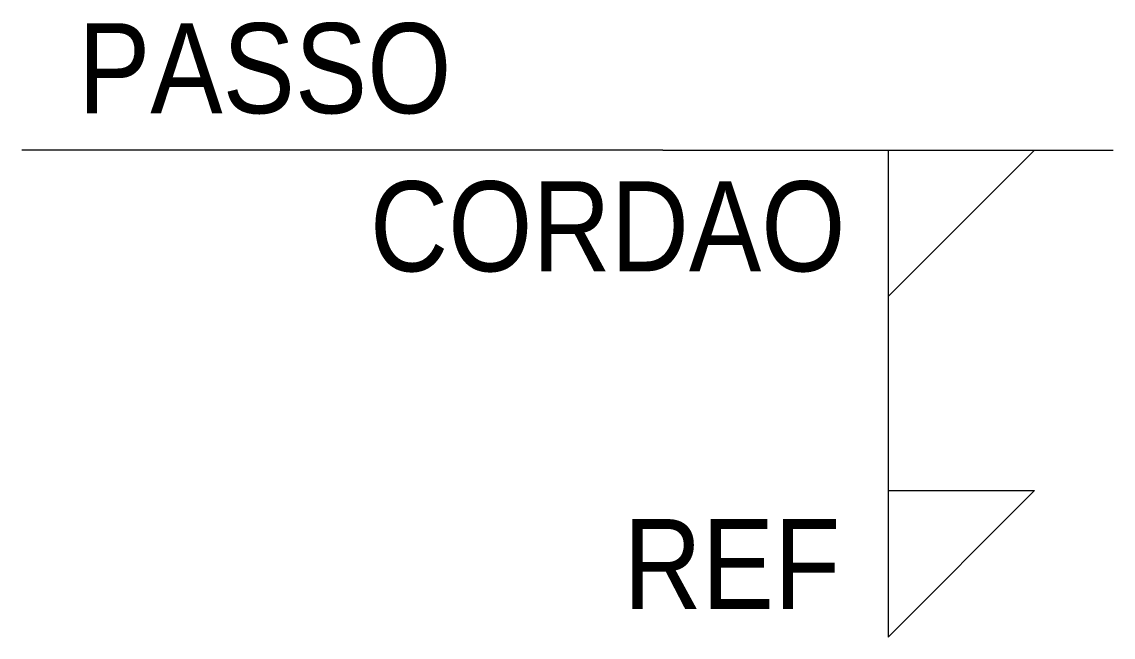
# Model space of a CAD drawing. Extents: x -24.2 to 0, y -10.8 to 2.9.
import ezdxf
from ezdxf.enums import TextEntityAlignment as Align

# ---------------------------------------------------------------- set-up
doc = ezdxf.new("R2010")
doc.units = 0
doc.header["$LTSCALE"] = 7
doc.header["$MEASUREMENT"] = 0
doc.layers.get('0').update_dxf_attribs({"linetype": 'CONTINUOUS'})
doc.layers.add('EME-SOLDAS', color=11, linetype='CONTINUOUS')
doc.styles.add('REGUA', font='IC-Romans.shx', dxfattribs={"width": 0.9})

msp = doc.modelspace()

# ---------------------------------------------------------------- linework, layer by layer
at = {"color": 1}
for p, q in [((-10, 0), (-24.242, 0)), ((-10, 0), (0, 0)), ((-5, 0), (-5, -3.25)), ((-5, -3.25), (-1.75, 0)), ((-5, 0), (-5, -10.814)), ((-5, -10.814), (-1.75, -7.557)), ((-5, -7.557), (-1.75, -7.557))]:
    msp.add_line(p, q, dxfattribs=at)

# ---------------------------------------------------------------- texts
at = {"layer": 'EME-SOLDAS', "color": 2, "style": 'REGUA', "width": 0.9}
for tag, text, p in [('PASSO', 'PASSO', (-14.699, 0.222)), ('CORDAO', '', (-5.946, -3.288)), ('REF', '', (-6.061, -10.791))]:
    msp.add_attdef(tag, text=text, height=2, dxfattribs=at).set_placement(p, align=Align.BOTTOM_RIGHT)

doc.saveas('drawing.dxf')
